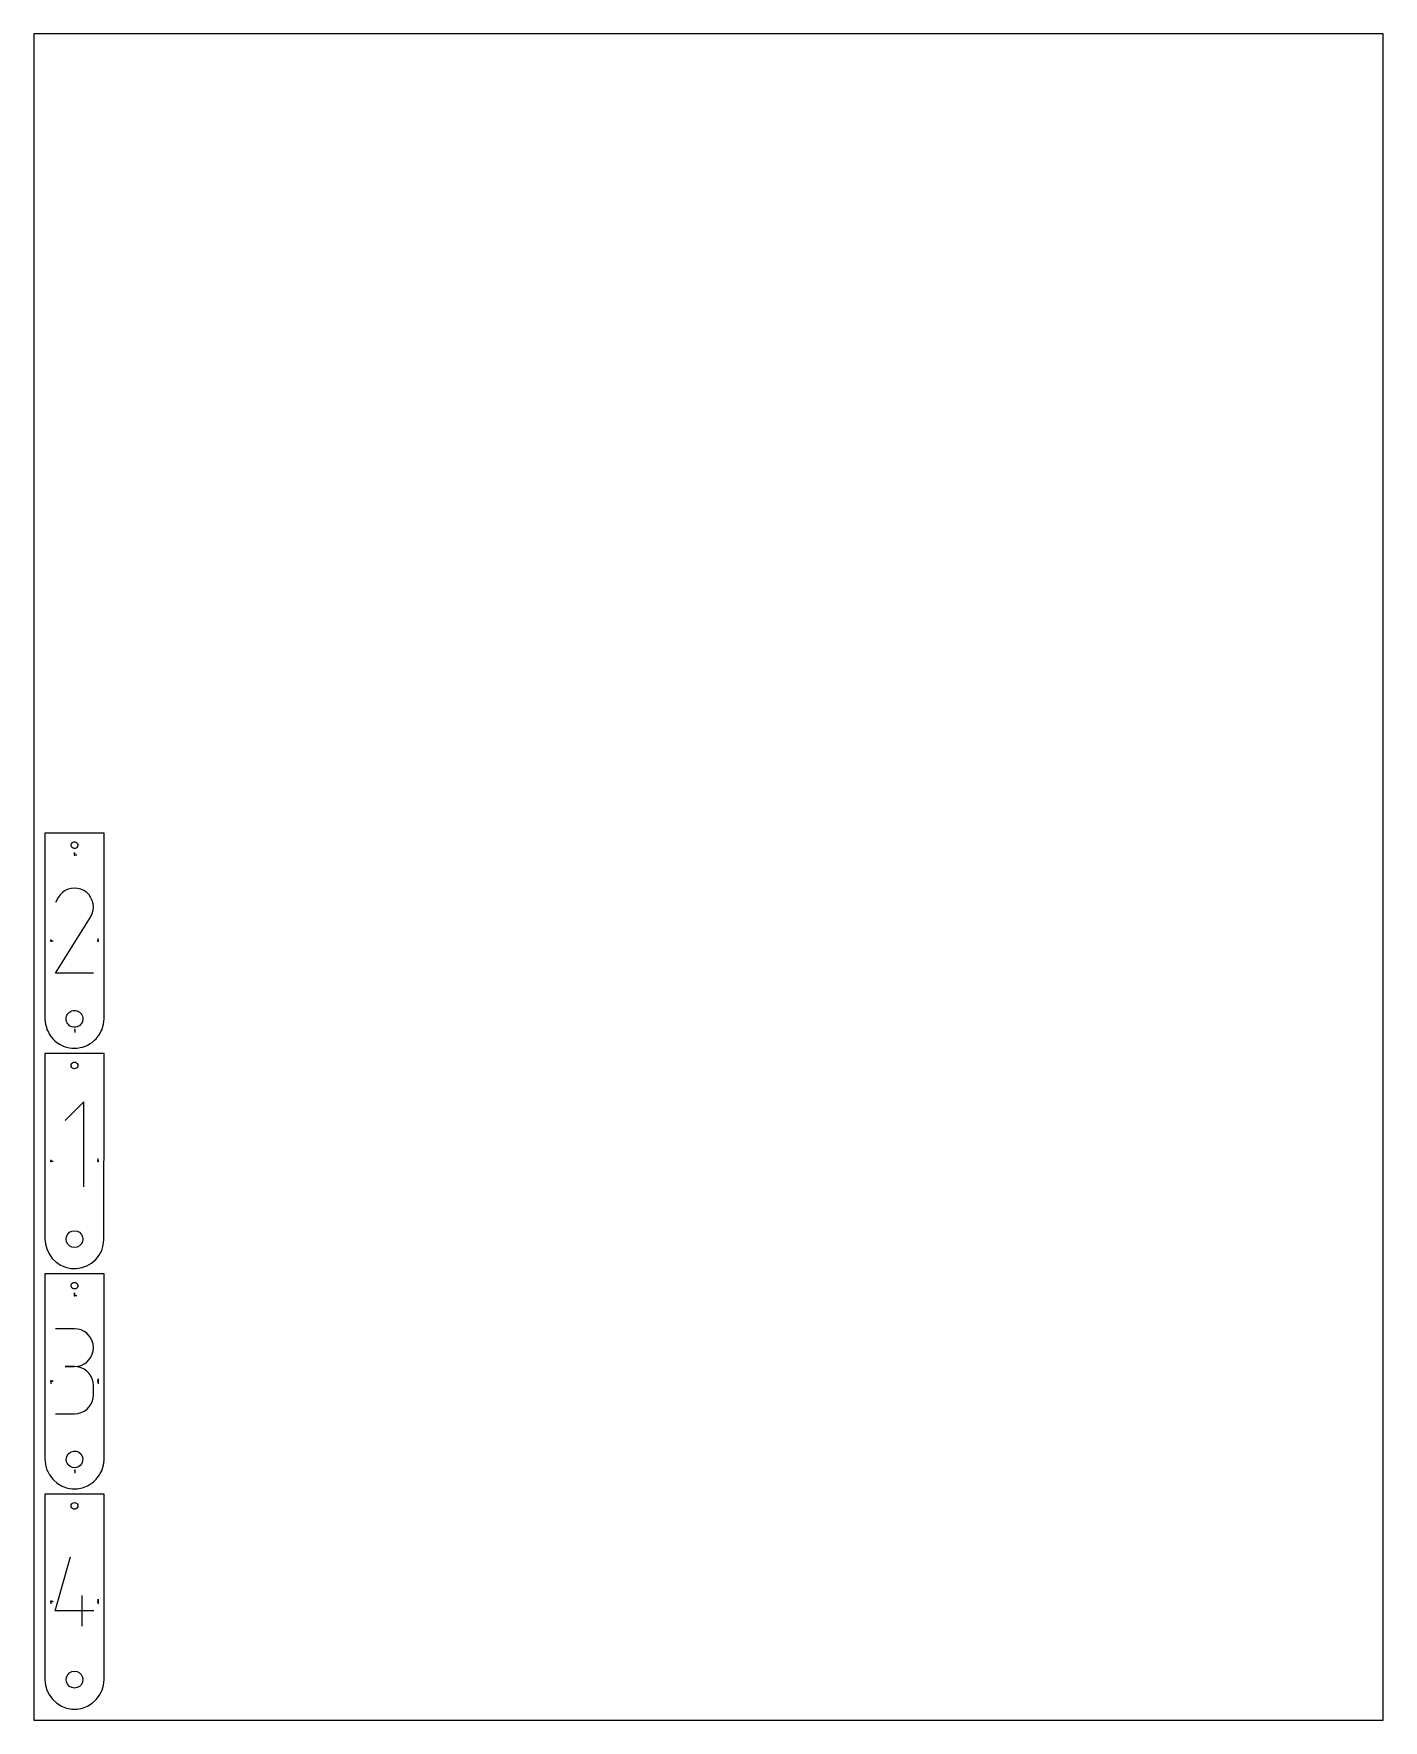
# Model space of a CAD drawing. Extents: x 0 to 800, y 0 to 1000.
import ezdxf

# ---------------------------------------------------------------- set-up
doc = ezdxf.new("R2010")
doc.units = 0

msp = doc.modelspace()

# ---------------------------------------------------------------- linework, layer by layer
at = {"layer": 'annotation', "color": 1}
for p, q in [((24.167501, 513.15134), (24.167501, 514.58009)), ((24.167501, 513.15134), (24.167501, 514.58009)), ((24.167501, 514.58009), (24.167501, 513.15134)), ((24.167501, 513.15134), (25.596251, 513.15134)), ((17.026981, 490.814476), (15.625824, 489.432078)), ((18.618832, 491.912175), (17.026981, 490.814476)), ((20.358763, 492.714104), (18.618832, 491.912175)), ((22.20416, 493.209194), (20.358763, 492.714104)), ((24.11241, 493.386373), (22.20416, 493.209194)), ((26.040899, 493.234573), (24.11241, 493.386373)), ((27.947013, 492.742722), (26.040899, 493.234573)), ((29.788139, 491.89975), (27.947013, 492.742722)), ((31.434829, 490.730442), (29.788139, 491.89975)), ((29.788139, 491.89975), (29.788139, 491.89975)), ((32.81164, 489.32728), (31.434829, 490.730442)), ((14.457975, 487.77605), (12.986355, 484.953072)), ((15.625824, 489.432078), (14.457975, 487.77605)), ((33.90633, 487.733267), (32.81164, 489.32728)), ((34.706658, 485.991408), (33.90633, 487.733267)), ((35.20038, 484.144709), (34.706658, 485.991408)), ((34.71949, 478.405606), (35.219038, 480.308803)), ((35.375254, 482.236172), (35.20038, 484.144709)), ((35.219038, 480.308803), (35.375254, 482.236172)), ((12.954707, 442.921712), (33.664987, 476.262603)), ((33.664987, 476.262603), (33.689745, 476.293239)), ((33.664987, 476.262603), (33.664987, 476.262603)), ((33.689745, 476.293239), (33.713487, 476.324136)), ((33.713487, 476.324136), (33.73637, 476.355554)), ((33.73637, 476.355554), (33.75855, 476.387753)), ((33.75855, 476.387753), (33.780182, 476.420994)), ((33.780182, 476.420994), (33.801424, 476.455537)), ((33.801424, 476.455537), (33.822431, 476.491643)), ((33.822431, 476.491643), (33.84336, 476.529573)), ((33.84336, 476.529573), (33.864368, 476.569586)), ((33.864368, 476.569586), (34.71949, 478.405606)), ((33.864368, 476.569586), (33.864368, 476.569586)), ((10.1675, 462.181203), (11.59625, 462.181203)), ((38.167501, 462.181203), (38.167501, 463.609953)), ((35.367635, 442.921712), (12.954707, 442.921712)), ((24.356616, 409.234762), (24.356616, 407.806012)), ((29.772315, 366.769701), (18.553192, 355.547413)), ((29.772315, 316.304218), (29.772315, 366.769701)), ((10.1675, 331.580859), (11.59625, 331.580859)), ((38.167501, 331.580859), (38.167501, 333.009609)), ((24.167501, 251.950653), (24.167501, 253.379403)), ((24.167501, 251.950653), (24.167501, 253.379403)), ((24.167501, 253.379403), (24.167501, 251.950653)), ((24.167501, 251.950653), (25.596251, 251.950653)), ((24.161171, 232.128368), (12.954707, 232.128368)), ((26.176681, 231.94746), (24.161171, 232.128368)), ((28.073205, 231.42611), (26.176681, 231.94746)), ((29.819201, 230.596384), (28.073205, 231.42611)), ((31.383124, 229.490345), (29.819201, 230.596384)), ((32.733432, 228.140059), (31.383124, 229.490345)), ((33.838581, 226.57759), (32.733432, 228.140059)), ((34.667026, 224.835002), (33.838581, 226.57759)), ((35.187226, 222.94436), (34.667026, 224.835002)), ((35.367635, 220.937729), (35.187226, 222.94436)), ((35.187226, 218.921676), (35.367635, 220.937729)), ((35.367635, 220.937729), (35.367635, 220.937729)), ((26.176681, 209.896393), (28.073205, 210.418047)), ((28.073205, 210.418047), (29.819201, 211.248598)), ((29.819201, 211.248598), (31.383124, 212.356243)), ((31.383124, 212.356243), (32.733432, 213.709177)), ((32.733432, 213.709177), (33.838581, 215.275597)), ((33.838581, 215.275597), (34.667026, 217.023698)), ((34.667026, 217.023698), (35.187226, 218.921676)), ((10.1675, 200.980515), (11.59625, 200.980515)), ((10.1675, 200.980515), (11.59625, 200.980515)), ((11.59625, 200.980515), (10.1675, 200.980515)), ((10.1675, 200.980515), (10.1675, 199.551765)), ((24.161171, 209.715441), (18.550027, 209.715441)), ((18.550027, 209.715441), (24.161171, 209.715441)), ((24.161171, 209.715441), (26.176681, 209.896393)), ((26.176681, 209.534532), (24.161171, 209.715441)), ((24.161171, 209.715441), (24.161171, 209.715441)), ((28.073205, 209.013182), (26.176681, 209.534532)), ((29.819201, 208.183456), (28.073205, 209.013182)), ((31.383124, 207.077417), (29.819201, 208.183456)), ((32.733432, 205.727131), (31.383124, 207.077417)), ((33.838581, 204.164662), (32.733432, 205.727131)), ((34.667026, 202.422074), (33.838581, 204.164662)), ((35.187226, 200.531432), (34.667026, 202.422074)), ((35.367635, 198.524801), (35.187226, 200.531432)), ((38.167501, 200.980515), (38.167501, 202.409265)), ((38.167501, 200.980515), (38.167501, 202.409265)), ((38.167501, 202.409265), (38.167501, 200.980515)), ((38.167501, 200.980515), (38.167501, 199.551765)), ((34.667026, 189.015107), (35.187226, 190.906192)), ((35.187226, 190.906192), (35.367635, 192.913657)), ((35.367635, 192.913657), (35.367635, 198.524801)), ((35.367635, 198.524801), (35.367635, 198.524801)), ((12.954707, 181.723017), (24.161171, 181.723017)), ((24.161171, 181.723017), (26.176681, 181.903822)), ((24.161171, 181.723017), (24.161171, 181.723017)), ((26.176681, 181.903822), (28.073205, 182.424911)), ((28.073205, 182.424911), (29.819201, 183.254299)), ((29.819201, 183.254299), (31.383124, 184.359999)), ((31.383124, 184.359999), (32.733432, 185.710024)), ((32.733432, 185.710024), (33.838581, 187.272389)), ((33.838581, 187.272389), (34.667026, 189.015107)), ((24.356616, 148.034075), (24.356616, 146.605325)), ((12.699224, 64.888145), (21.855202, 96.998802)), ((10.1675, 70.380172), (11.59625, 70.380172)), ((10.1675, 70.380172), (11.59625, 70.380172)), ((11.59625, 70.380172), (10.1675, 70.380172)), ((10.1675, 70.380172), (10.1675, 68.951422)), ((28.753258, 55.708862), (28.753258, 74.046712)), ((38.167501, 70.380172), (38.167501, 71.808922)), ((38.167501, 70.380172), (38.167501, 71.808922)), ((38.167501, 71.808922), (38.167501, 70.380172)), ((38.167501, 70.380172), (38.167501, 68.951422)), ((35.62542, 64.888145), (12.699224, 64.888145))]:
    msp.add_line(p, q, dxfattribs=at)
at = {"layer": 'boundary', "color": 5}
for p, q in [((21.717501, 525.893875), (6.6675, 525.893874)), ((6.6675, 525.893874), (6.6675, 478.593876)), ((41.667502, 525.893874), (21.717501, 525.893875)), ((41.667501, 478.593876), (41.667502, 525.893874)), ((6.6675, 478.593876), (6.6675, 415.893879)), ((41.667502, 415.893878), (41.667501, 478.593876)), ((6.6675, 415.893879), (6.837344, 414.060977)), ((6.837344, 414.060977), (6.965471, 412.678262)), ((6.965471, 412.678262), (7.469218, 410.907777)), ((7.469218, 410.907777), (7.849238, 409.572147)), ((40.485764, 409.572147), (40.989511, 411.342633)), ((40.989511, 411.342633), (41.36953, 412.678262)), ((41.36953, 412.678262), (41.539374, 414.511163)), ((41.539374, 414.511163), (41.667502, 415.893878)), ((7.849238, 409.572147), (8.669732, 407.924374)), ((8.669732, 407.924374), (9.288702, 406.681317)), ((9.288702, 406.681317), (10.398003, 405.212362)), ((10.398003, 405.212362), (11.234845, 404.104203)), ((11.234845, 404.104203), (12.595178, 402.864094)), ((12.595178, 402.864094), (13.621395, 401.928573)), ((13.621395, 401.928573), (15.186435, 400.959546)), ((15.186435, 400.959546), (16.36708, 400.228525)), ((16.36708, 400.228525), (18.083531, 399.563566)), ((30.673055, 399.726889), (31.967922, 400.228525)), ((31.967922, 400.228525), (33.532962, 401.197552)), ((33.532962, 401.197552), (34.713607, 401.928573)), ((34.713607, 401.928573), (36.073941, 403.168682)), ((36.073941, 403.168682), (37.100157, 404.104203)), ((37.100157, 404.104203), (38.209458, 405.573158)), ((38.209458, 405.573158), (39.0463, 406.681317)), ((39.0463, 406.681317), (39.866794, 408.32909)), ((39.866794, 408.32909), (40.485764, 409.572147)), ((11.917501, 395.293531), (6.6675, 395.293531)), ((6.6675, 395.293531), (6.6675, 378.793529)), ((41.667502, 395.293531), (11.917501, 395.293531)), ((18.083531, 399.563566), (19.378398, 399.06193)), ((19.378398, 399.06193), (21.18781, 398.723693)), ((21.18781, 398.723693), (22.552805, 398.468531)), ((22.552805, 398.468531), (24.393558, 398.468531)), ((24.393558, 398.468531), (25.782197, 398.468531)), ((25.782197, 398.468531), (27.591608, 398.806768)), ((27.591608, 398.806768), (28.956603, 399.06193)), ((28.956603, 399.06193), (30.673055, 399.726889)), ((41.667501, 378.793529), (41.667502, 395.293531)), ((6.6675, 378.793529), (6.6675, 285.293535)), ((41.622806, 284.811192), (41.667501, 378.793529)), ((6.6675, 285.293535), (6.920776, 282.560261)), ((6.920776, 282.560261), (7.716673, 279.437721)), ((40.269844, 278.538179), (41.236965, 281.612001)), ((41.236965, 281.612001), (41.622806, 284.811192)), ((7.716673, 279.437721), (9.072782, 276.514598)), ((9.072782, 276.514598), (10.942923, 273.890427)), ((10.942923, 273.890427), (13.263412, 271.654574)), ((13.263412, 271.654574), (13.621395, 271.328229)), ((13.621395, 271.328229), (15.955227, 269.883189)), ((31.516224, 269.453192), (34.301754, 271.073222)), ((34.301754, 271.073222), (36.742174, 273.177515)), ((36.742174, 273.177515), (38.754378, 275.694406)), ((38.754378, 275.694406), (40.269844, 278.538179)), ((31.517501, 264.693187), (6.6675, 264.693187)), ((6.6675, 264.693187), (6.6675, 186.593191)), ((15.955227, 269.883189), (18.9267, 268.636576)), ((18.9267, 268.636576), (22.076644, 267.957197)), ((22.076644, 267.957197), (25.297788, 267.868187)), ((25.297788, 267.868187), (28.480442, 268.372576)), ((28.480442, 268.372576), (31.516224, 269.453192)), ((41.667502, 264.693187), (31.517501, 264.693187)), ((41.667501, 186.593191), (41.667502, 264.693187)), ((6.6675, 186.593191), (6.6675, 154.693191)), ((41.667502, 154.693191), (41.667501, 186.593191)), ((6.6675, 154.693191), (6.753912, 153.760663)), ((6.753912, 153.760663), (6.965471, 151.477575)), ((6.965471, 151.477575), (7.221764, 150.576801)), ((7.221764, 150.576801), (7.849238, 148.37146)), ((40.742056, 149.272233), (41.36953, 151.477575)), ((41.36953, 151.477575), (41.455942, 152.410104)), ((41.455942, 152.410104), (41.667502, 154.693191)), ((7.849238, 148.37146), (8.266683, 147.533119)), ((8.266683, 147.533119), (9.288702, 145.48063)), ((9.288702, 145.48063), (9.853083, 144.733267)), ((9.853083, 144.733267), (11.234845, 142.903516)), ((11.234845, 142.903516), (11.926944, 142.272583)), ((11.926944, 142.272583), (13.621395, 140.727886)), ((13.621395, 140.727886), (14.417643, 140.234872)), ((14.417643, 140.234872), (16.36708, 139.027838)), ((32.764171, 139.520852), (34.713607, 140.727886)), ((34.713607, 140.727886), (35.405707, 141.358819)), ((35.405707, 141.358819), (37.100157, 142.903516)), ((37.100157, 142.903516), (37.664538, 143.650879)), ((37.664538, 143.650879), (39.0463, 145.48063)), ((39.0463, 145.48063), (39.463744, 146.31897)), ((39.463744, 146.31897), (40.485764, 148.37146)), ((40.485764, 148.37146), (40.742056, 149.272233)), ((41.667502, 134.092844), (6.6675, 134.092843)), ((6.6675, 134.092843), (6.6675, 25.192851)), ((16.36708, 139.027838), (17.240362, 138.689525)), ((17.240362, 138.689525), (19.378398, 137.861242)), ((19.378398, 137.861242), (20.298976, 137.689157)), ((20.298976, 137.689157), (22.552805, 137.267844)), ((22.552805, 137.267844), (23.489328, 137.267844)), ((23.489328, 137.267844), (25.782197, 137.267844)), ((25.782197, 137.267844), (26.702775, 137.439929)), ((26.702775, 137.439929), (28.956603, 137.861243)), ((28.956603, 137.861243), (29.829886, 138.199555)), ((29.829886, 138.199555), (31.967922, 139.027838)), ((31.967922, 139.027838), (32.764171, 139.520852)), ((41.667501, 25.19285), (41.667502, 134.092844)), ((6.6675, 25.192851), (6.6675, 24.092848)), ((6.6675, 24.092848), (6.965471, 20.877231)), ((6.965471, 20.877231), (7.849238, 17.771116)), ((40.485764, 17.771116), (41.36953, 20.877231)), ((41.36953, 20.877231), (41.667502, 24.092847)), ((41.667502, 24.092847), (41.667501, 25.19285)), ((7.849238, 17.771116), (9.288702, 14.880286)), ((9.288702, 14.880286), (11.234845, 12.303172)), ((11.234845, 12.303172), (13.621395, 10.127542)), ((13.621395, 10.127542), (16.36708, 8.427494)), ((31.967922, 8.427494), (34.713607, 10.127542)), ((34.713607, 10.127542), (37.100157, 12.303172)), ((37.100157, 12.303172), (39.0463, 14.880286)), ((39.0463, 14.880286), (40.485764, 17.771116)), ((16.36708, 8.427494), (19.378398, 7.260899)), ((19.378398, 7.260899), (22.552805, 6.6675)), ((22.552805, 6.6675), (25.782197, 6.6675)), ((25.782197, 6.6675), (28.956603, 7.260899)), ((28.956603, 7.260899), (31.967922, 8.427494))]:
    msp.add_line(p, q, dxfattribs=at)
at = {"layer": 'frame', "color": 5}
for p, q in [((800, 1000), (0, 1000)), ((0, 1000), (0, 0)), ((800, 0), (800, 1000)), ((0, 0), (800, 0))]:
    msp.add_line(p, q, dxfattribs=at)
at = {"layer": 'hole', "color": 5}
for p, q in [((22.387542, 519.75165), (22.739726, 520.259704)), ((22.739726, 520.259704), (23.231671, 520.634068)), ((23.231671, 520.634068), (23.815221, 520.838082)), ((23.815221, 520.838082), (24.433255, 520.851785)), ((24.433255, 520.851785), (25.025275, 520.67384)), ((25.025275, 520.67384), (25.53333, 520.32165)), ((25.53333, 520.32165), (25.907689, 519.829704)), ((22.209592, 519.159629), (22.387542, 519.75165)), ((22.223296, 518.541596), (22.209592, 519.159629)), ((22.427313, 517.958048), (22.223296, 518.541596)), ((22.801671, 517.466103), (22.427313, 517.958048)), ((23.309726, 517.113916), (22.801671, 517.466103)), ((23.901746, 516.935964), (23.309726, 517.113916)), ((24.453251, 513.43709), (23.881751, 513.43709)), ((23.881751, 513.43709), (23.881751, 512.86559)), ((23.881751, 512.86559), (24.453251, 512.86559)), ((24.51978, 516.949668), (23.901746, 516.935964)), ((24.453251, 512.86559), (24.453251, 513.43709)), ((25.103331, 517.153688), (24.51978, 516.949668)), ((25.595275, 517.528048), (25.103331, 517.153688)), ((25.94746, 518.036103), (25.595275, 517.528048)), ((25.907689, 519.829704), (26.111705, 519.246155)), ((26.12541, 518.62812), (25.94746, 518.036103)), ((26.111705, 519.246155), (26.12541, 518.62812)), ((10.45325, 462.466953), (9.88175, 462.466953)), ((9.88175, 462.466953), (9.88175, 461.895453)), ((9.88175, 461.895453), (10.45325, 461.895453)), ((10.45325, 461.895453), (10.45325, 462.466953)), ((38.453251, 462.466953), (37.881751, 462.466953)), ((37.881751, 462.466953), (37.881751, 461.895453)), ((37.881751, 461.895453), (38.453251, 461.895453)), ((38.453251, 461.895453), (38.453251, 462.466953)), ((21.228575, 419.938962), (21.827926, 420.244346)), ((21.827926, 420.244346), (22.622416, 420.649157)), ((22.622416, 420.649157), (23.286802, 420.754386)), ((23.286802, 420.754386), (24.167501, 420.893876)), ((24.167501, 420.893876), (24.831887, 420.788647)), ((24.831887, 420.788647), (25.712586, 420.649157)), ((25.712586, 420.649157), (26.311938, 420.343773)), ((26.311938, 420.343773), (27.106427, 419.938962)), ((19.167501, 415.893879), (19.272729, 416.558265)), ((19.30699, 415.013178), (19.167501, 415.893879)), ((19.272729, 416.558265), (19.412219, 417.438963)), ((19.412219, 414.348791), (19.30699, 415.013178)), ((19.412219, 417.438963), (19.717604, 418.038313)), ((19.817031, 413.554303), (19.412219, 414.348791)), ((19.717604, 418.038313), (20.122416, 418.832801)), ((20.122416, 412.954953), (19.817031, 413.554303)), ((20.122416, 418.832801), (20.598064, 419.30845)), ((20.752926, 412.324441), (20.122416, 412.954953)), ((20.598064, 419.30845), (21.228575, 419.938962)), ((21.228575, 411.848792), (20.752926, 412.324441)), ((22.023064, 411.443981), (21.228575, 411.848792)), ((22.622416, 411.138597), (22.023064, 411.443981)), ((23.503114, 410.999105), (22.622416, 411.138597)), ((24.167501, 410.893875), (23.503114, 410.999105)), ((25.048199, 411.033366), (24.167501, 410.893875)), ((25.712586, 411.138597), (25.048199, 411.033366)), ((26.507075, 411.543408), (25.712586, 411.138597)), ((27.106427, 411.848792), (26.507075, 411.543408)), ((27.106427, 419.938962), (27.582075, 419.463313)), ((27.736937, 412.479304), (27.106427, 411.848792)), ((27.582075, 419.463313), (28.212585, 418.832801)), ((28.212585, 412.954953), (27.736937, 412.479304)), ((28.212585, 418.832801), (28.51797, 418.233451)), ((28.617398, 413.74944), (28.212585, 412.954953)), ((28.51797, 418.233451), (28.922783, 417.438964)), ((28.922783, 414.348791), (28.617398, 413.74944)), ((28.922783, 417.438964), (29.028012, 416.774577)), ((29.062272, 415.229491), (28.922783, 414.348791)), ((29.028012, 416.774577), (29.167501, 415.893879)), ((29.167501, 415.893879), (29.062272, 415.229491)), ((24.642366, 409.520512), (24.070866, 409.520512)), ((24.070866, 409.520512), (24.070866, 408.949012)), ((24.070866, 408.949012), (24.642366, 408.949012)), ((24.642366, 408.949012), (24.642366, 409.520512)), ((22.99193, 389.911568), (23.549467, 390.195653)), ((23.549467, 390.195653), (24.167501, 390.293527)), ((24.167501, 390.293527), (24.785535, 390.195653)), ((24.785535, 390.195653), (25.343071, 389.911568)), ((22.167501, 388.293528), (22.265388, 388.911568)), ((22.265388, 387.6755), (22.167501, 388.293528)), ((22.265388, 388.911568), (22.549467, 389.469098)), ((22.549467, 387.117964), (22.265388, 387.6755)), ((22.549467, 389.469098), (22.99193, 389.911568)), ((22.925561, 386.74187), (22.549467, 387.117964)), ((22.99193, 386.675501), (22.925561, 386.74187)), ((23.549467, 386.391416), (22.99193, 386.675501)), ((24.167501, 386.293529), (23.549467, 386.391416)), ((24.785535, 386.391416), (24.167501, 386.293529)), ((25.343071, 386.675501), (24.785535, 386.391416)), ((25.343071, 389.911568), (25.785535, 389.469098)), ((25.785535, 387.117964), (25.343071, 386.675501)), ((25.785535, 389.469098), (26.069614, 388.911568)), ((26.069614, 387.6755), (25.785535, 387.117964)), ((26.069614, 388.911568), (26.167501, 388.293528)), ((26.167501, 388.293528), (26.069614, 387.6755)), ((10.45325, 331.866609), (9.88175, 331.866609)), ((9.88175, 331.866609), (9.88175, 331.295109)), ((9.88175, 331.295109), (10.45325, 331.295109)), ((10.45325, 331.295109), (10.45325, 331.866609)), ((38.453251, 331.866609), (37.881751, 331.866609)), ((37.881751, 331.866609), (37.881751, 331.295109)), ((37.881751, 331.295109), (38.453251, 331.295109)), ((38.453251, 331.295109), (38.453251, 331.866609)), ((21.228575, 289.338619), (22.622416, 290.048813)), ((22.622416, 290.048813), (24.167501, 290.293532)), ((24.167501, 290.293532), (25.712586, 290.048813)), ((25.712586, 290.048813), (27.106427, 289.338619)), ((19.167501, 285.293535), (19.412219, 286.83862)), ((19.412219, 283.748447), (19.167501, 285.293535)), ((19.412219, 286.83862), (20.122416, 288.232457)), ((20.122416, 282.354609), (19.412219, 283.748447)), ((20.122416, 288.232457), (21.228575, 289.338619)), ((21.062651, 281.414372), (20.122416, 282.354609)), ((21.228575, 281.248448), (21.062651, 281.414372)), ((22.622416, 280.538253), (21.228575, 281.248448)), ((24.167501, 280.293531), (22.622416, 280.538253)), ((25.712586, 280.538253), (24.167501, 280.293531)), ((27.106427, 281.248448), (25.712586, 280.538253)), ((27.106427, 289.338619), (28.212585, 288.232457)), ((28.212585, 282.354609), (27.106427, 281.248448)), ((28.212585, 288.232457), (28.922783, 286.83862)), ((28.922783, 283.748447), (28.212585, 282.354609)), ((28.922783, 286.83862), (29.167501, 285.293535)), ((29.167501, 285.293535), (28.922783, 283.748447)), ((22.195888, 257.513956), (22.237, 258.131993)), ((22.347771, 256.913471), (22.195888, 257.513956)), ((22.237, 258.131993), (22.467084, 258.707071)), ((22.677781, 256.389306), (22.347771, 256.913471)), ((22.467084, 258.707071), (22.863616, 259.182908)), ((23.153616, 255.992772), (22.677781, 256.389306)), ((22.863616, 259.182908), (23.387781, 259.512925)), ((23.728697, 255.762685), (23.153616, 255.992772)), ((23.387781, 259.512925), (23.988271, 259.6648)), ((24.346731, 255.721572), (23.728697, 255.762685)), ((24.453251, 252.236403), (23.881751, 252.236403)), ((23.881751, 252.236403), (23.881751, 251.664903)), ((23.881751, 251.664903), (24.453251, 251.664903)), ((23.988271, 259.6648), (24.606305, 259.623693)), ((24.94722, 255.873457), (24.346731, 255.721572)), ((24.453251, 251.664903), (24.453251, 252.236403)), ((24.606305, 259.623693), (25.181386, 259.393609)), ((25.471386, 256.203471), (24.94722, 255.873457)), ((25.181386, 259.393609), (25.65722, 258.997071)), ((25.867918, 256.679306), (25.471386, 256.203471)), ((25.65722, 258.997071), (25.987231, 258.472908)), ((26.098001, 257.254385), (25.867918, 256.679306)), ((25.987231, 258.472908), (26.139114, 257.872416)), ((26.139114, 257.872416), (26.098001, 257.254385)), ((10.45325, 201.266265), (9.88175, 201.266265)), ((9.88175, 201.266265), (9.88175, 200.694765)), ((9.88175, 200.694765), (10.45325, 200.694765)), ((10.45325, 200.694765), (10.45325, 201.266265)), ((38.453251, 201.266265), (37.881751, 201.266265)), ((37.881751, 201.266265), (37.881751, 200.694765)), ((37.881751, 200.694765), (38.453251, 200.694765)), ((38.453251, 200.694765), (38.453251, 201.266265)), ((19.238469, 154.245116), (19.34125, 155.790201)), ((19.618176, 152.74389), (19.238469, 154.245116)), ((19.34125, 155.790201), (19.916459, 157.227901)), ((20.443202, 151.433479), (19.618176, 152.74389)), ((19.916459, 157.227901), (20.907789, 158.417488)), ((21.632789, 150.442148), (20.443202, 151.433479)), ((20.907789, 158.417488), (22.218202, 159.242513)), ((23.07049, 149.86694), (21.632789, 150.442148)), ((22.218202, 159.242513), (23.719426, 159.62222)), ((23.719426, 159.62222), (25.264511, 159.519438)), ((26.1168, 150.143866), (24.615575, 149.764157)), ((25.264511, 159.519438), (26.702213, 158.944232)), ((27.427213, 150.968891), (26.1168, 150.143866)), ((26.702213, 158.944232), (27.8918, 157.952901)), ((28.418543, 152.158479), (27.427213, 150.968891)), ((27.8918, 157.952901), (28.716826, 156.642489)), ((28.993751, 153.596179), (28.418543, 152.158479)), ((28.716826, 156.642489), (29.096533, 155.141266)), ((29.096533, 155.141266), (28.993751, 153.596179)), ((24.615575, 149.764157), (23.07049, 149.86694)), ((24.642366, 148.319825), (24.070866, 148.319825)), ((24.070866, 148.319825), (24.070866, 147.748325)), ((24.070866, 147.748325), (24.642366, 147.748325)), ((24.642366, 147.748325), (24.642366, 148.319825)), ((22.16848, 127.086661), (22.264409, 127.7047)), ((22.268228, 126.469238), (22.16848, 127.086661)), ((22.264409, 127.7047), (22.546626, 128.262836)), ((22.553892, 125.912852), (22.268228, 126.469238)), ((22.546626, 128.262836), (22.987506, 128.706456)), ((22.997506, 125.471973), (22.553892, 125.912852)), ((22.987506, 128.706456), (23.543892, 128.992125)), ((23.555647, 125.189749), (22.997506, 125.471973)), ((23.543892, 128.992125), (24.16132, 129.091861)), ((24.173681, 125.093821), (23.555647, 125.189749)), ((24.16132, 129.091861), (24.779354, 128.995944)), ((24.79111, 125.193569), (24.173681, 125.093821)), ((24.779354, 128.995944), (25.337496, 128.713721)), ((25.347496, 125.479238), (24.79111, 125.193569)), ((25.337496, 128.713721), (25.78111, 128.272836)), ((25.788376, 125.922852), (25.347496, 125.479238)), ((25.78111, 128.272836), (26.066773, 127.716456)), ((26.070593, 126.480993), (25.788376, 125.922852)), ((26.066773, 127.716456), (26.166522, 127.099021)), ((26.166522, 127.099021), (26.070593, 126.480993)), ((10.45325, 70.665922), (9.88175, 70.665922)), ((9.88175, 70.665922), (9.88175, 70.094422)), ((9.88175, 70.094422), (10.45325, 70.094422)), ((10.45325, 70.094422), (10.45325, 70.665922)), ((38.453251, 70.665922), (37.881751, 70.665922)), ((37.881751, 70.665922), (37.881751, 70.094422)), ((37.881751, 70.094422), (38.453251, 70.094422)), ((38.453251, 70.094422), (38.453251, 70.665922)), ((19.169948, 24.077397), (19.409772, 25.622482)), ((19.419321, 22.533821), (19.169948, 24.077397)), ((19.409772, 25.622482), (20.115314, 27.017832)), ((20.133478, 21.14286), (19.419321, 22.533821)), ((20.115314, 27.017832), (21.217513, 28.12687)), ((21.242513, 20.040659), (20.133478, 21.14286)), ((21.217513, 28.12687), (22.608477, 28.841024)), ((22.637867, 19.335119), (21.242513, 20.040659)), ((22.608477, 28.841024), (24.15205, 29.090398)), ((24.15205, 29.090398), (25.697135, 28.850573)), ((25.697135, 28.850573), (27.092489, 28.145033)), ((27.117489, 20.058822), (25.726524, 19.344668)), ((27.092489, 28.145033), (28.201524, 27.042832)), ((28.219687, 21.167861), (27.117489, 20.058822)), ((28.201524, 27.042832), (28.915681, 25.651871)), ((28.92523, 22.56321), (28.219687, 21.167861)), ((28.915681, 25.651871), (29.165054, 24.108298)), ((29.165054, 24.108298), (28.92523, 22.56321)), ((24.182952, 19.095291), (22.637867, 19.335119)), ((25.726524, 19.344668), (24.182952, 19.095291))]:
    msp.add_line(p, q, dxfattribs=at)

doc.saveas('drawing.dxf')
